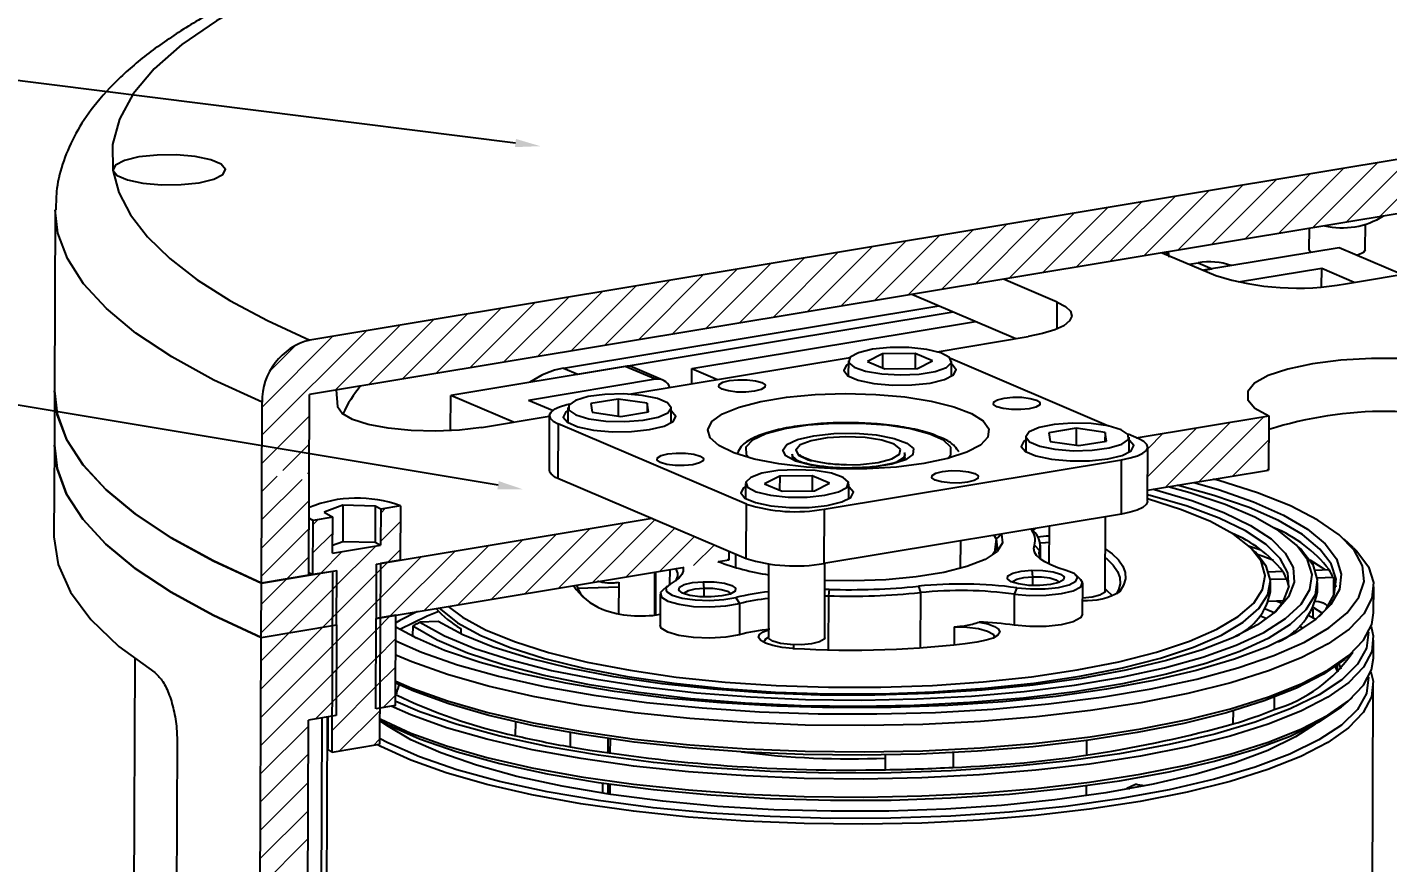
# Model space of a CAD drawing. Header units: millimetres. Extents: x -35 to 1189, y 0 to 841.
# Drawn here: x 332 to 549.4, y 574.5 to 708 of the extents above; entities that cross this region are included whole.
import ezdxf
from ezdxf import colors
from ezdxf.entities.mleader import LeaderData, LeaderLine
from ezdxf.math import Vec2, Vec3

# ---------------------------------------------------------------- set-up
doc = ezdxf.new("R2010")
doc.units = ezdxf.units.MM

# ---------------------------------------------------------------- blocks, each defined once
blk = doc.blocks.new('SW_HATCH_0')
at = {"color": 0, "linetype": 'Continuous', "lineweight": 18}
for p, q in [((-45.1, 367.99), (-34.71, 378.38)), ((-39.72, 368.89), (-29.32, 379.28)), ((-34.33, 369.78), (-23.94, 380.17)), ((-55.87, 366.2), (-45.48, 376.59)), ((-50.49, 367.1), (-40.09, 377.49)), ((-72.03, 363.52), (-61.63, 373.91)), ((-66.64, 364.41), (-56.25, 374.8)), ((-61.26, 365.31), (-50.86, 375.7)), ((-82.8, 361.73), (-72.4, 372.12)), ((-77.41, 362.62), (-67.02, 373.01)), ((-93.56, 359.94), (-83.17, 370.33)), ((-88.18, 360.83), (-77.79, 371.22)), ((-109.72, 357.25), (-99.33, 367.65)), ((-104.33, 358.15), (-93.94, 368.54)), ((-98.95, 359.04), (-88.56, 369.44)), ((-120.49, 355.46), (-110.1, 365.86)), ((-115.1, 356.36), (-104.71, 366.75)), ((-136.64, 352.78), (-126.25, 363.17)), ((-131.26, 353.67), (-120.87, 364.07)), ((-125.87, 354.57), (-115.48, 364.96)), ((-147.41, 350.99), (-137.02, 361.38)), ((-142.03, 351.88), (-131.64, 362.28)), ((-163.57, 348.31), (-153.18, 358.7)), ((-158.18, 349.2), (-147.79, 359.59)), ((-152.8, 350.1), (-142.41, 360.49)), ((-174.34, 346.52), (-163.95, 356.91)), ((-168.95, 347.41), (-158.56, 357.8)), ((-185.11, 344.73), (-174.72, 355.12)), ((-179.72, 345.62), (-169.33, 356.01)), ((-201.26, 342.04), (-190.87, 352.43)), ((-195.88, 342.94), (-185.49, 353.33)), ((-190.49, 343.83), (-180.1, 354.22)), ((-212.96, 334.83), (-196.26, 351.54)), ((-212.94, 339.34), (-201.64, 350.64)), ((-211.64, 345.14), (-207.45, 349.33)), ((-212.98, 330.33), (-205.35, 337.95)), ((-63.21, 327.43), (-52.82, 337.83)), ((-71.45, 328.17), (-63.59, 336.04)), ((-71.43, 332.68), (-68.97, 335.14)), ((-68.59, 326.54), (-58.2, 336.93)), ((-209.62, 329.2), (-205.37, 333.45)), ((-57.82, 328.33), (-52.12, 334.03)), ((-213, 325.82), (-210.51, 328.31)), ((-205.65, 328.68), (-205.39, 328.94)), ((-52.44, 329.22), (-52.14, 329.52)), ((-213.01, 321.31), (-206.54, 327.78)), ((-213.03, 316.8), (-205.4, 324.43)), ((-193.98, 322.38), (-193.2, 323.16)), ((-213.05, 312.3), (-205.42, 319.92)), ((-204.78, 320.56), (-203.97, 321.37)), ((-194, 317.88), (-190.85, 321.02)), ((-170.91, 309.54), (-160.51, 319.93)), ((-165.52, 310.43), (-155.13, 320.82)), ((-160.14, 311.33), (-150.11, 321.35)), ((-154.75, 312.22), (-146.97, 320.01)), ((-204.8, 316.05), (-201.65, 319.2)), ((-181.68, 307.75), (-171.28, 318.14)), ((-176.29, 308.64), (-165.9, 319.04)), ((-149.37, 313.12), (-143.82, 318.66)), ((-208.98, 311.88), (-205.44, 315.42)), ((-203.59, 312.77), (-200.13, 316.24)), ((-201.66, 310.22), (-194.74, 317.13)), ((-194.7, 308.19), (-187.44, 315.46)), ((-192.82, 314.56), (-190.87, 316.52)), ((-192.45, 305.96), (-182.05, 316.35)), ((-187.06, 306.85), (-176.67, 317.25)), ((-143.98, 314.01), (-140.67, 317.32)), ((-201.68, 305.71), (-194.05, 313.34)), ((-194.68, 312.7), (-192.82, 314.56)), ((-138.6, 314.91), (-138.31, 315.19)), ((-213.08, 303.28), (-203.59, 312.77)), ((-213.07, 307.79), (-208.98, 311.88)), ((-208.6, 303.27), (-201.02, 310.85)), ((-201.69, 301.2), (-194.06, 308.83)), ((-203.22, 304.17), (-201.04, 306.34)), ((-194.72, 303.69), (-192.45, 305.96)), ((-213.12, 294.27), (-203.22, 304.17)), ((-213.1, 298.77), (-208.6, 303.27)), ((-201.71, 296.69), (-194.08, 304.32)), ((-194.73, 299.18), (-191.56, 302.36)), ((-213.13, 289.76), (-201.06, 301.84)), ((-201.73, 292.19), (-194.1, 299.82)), ((-194.75, 294.67), (-191.57, 297.85)), ((-213.15, 285.25), (-201.07, 297.33)), ((-201.74, 287.68), (-194.12, 295.31)), ((-204.38, 289.53), (-201.09, 292.82)), ((-193.61, 291.32), (-191.59, 293.34)), ((-200.54, 284.4), (-194.13, 290.8)), ((-213.17, 280.74), (-205.54, 288.37)), ((-195.15, 285.29), (-194.15, 286.29)), ((-213.19, 276.24), (-205.56, 283.87)), ((-213.2, 271.73), (-205.58, 279.36)), ((-213.22, 267.22), (-205.59, 274.85)), ((-213.24, 262.71), (-205.61, 270.34))]:
    blk.add_line(p, q, dxfattribs=at)

msp = doc.modelspace()

# ---------------------------------------------------------------- linework, layer by layer
at = {"color": 7, "linetype": 'Continuous', "lineweight": 25}
for p, q in [((721.85, 715.33), (377.14, 658.05)), ((729.42, 707.93), (377.1, 649.38)), ((336.46, 678.84), (336.35, 649.94)), ((545.77, 672.46), (545.79, 676.63)), ((536.78, 675.92), (536.77, 672.49)), ((542.6, 667.04), (587.75, 674.54)), ((513.32, 672.02), (521.9, 668.36)), ((514.14, 671.67), (513.86, 672.11)), ((514.27, 672.18), (514.36, 671.33)), ((541.6, 672.81), (519.91, 669.21)), ((551.61, 668.53), (541.6, 672.81)), ((517.63, 670.18), (519.04, 670.41)), ((519.04, 670.41), (521.32, 669.44)), ((496.55, 664.14), (487.97, 667.81)), ((519.91, 669.21), (521.32, 669.44)), ((538.81, 669.49), (525.53, 667.29)), ((538.79, 666.59), (538.81, 669.49)), ((544.01, 667.27), (538.81, 669.49)), ((473.33, 665.37), (489.93, 658.29)), ((417.65, 653.57), (477.64, 663.53)), ((496.54, 659.84), (496.55, 664.14)), ((419.93, 652.59), (479.92, 662.56)), ((438.17, 653.52), (483.47, 661.04)), ((477.39, 656.2), (491.9, 658.61)), ((428.12, 649.42), (463.45, 655.29)), ((463.18, 654.73), (463.17, 652.32)), ((468.65, 655.88), (466.23, 654.66)), ((466.23, 654.66), (469.01, 653.47)), ((468.65, 655.88), (468.64, 653.63)), ((473.84, 655.92), (468.65, 655.88)), ((473.84, 655.92), (473.83, 653.51)), ((476.62, 654.73), (473.84, 655.92)), ((474.21, 653.51), (476.62, 654.73)), ((504.76, 644.33), (479.52, 655.11)), ((479.67, 652.26), (479.68, 654.66)), ((427.54, 653.86), (399.66, 649.22)), ((417.65, 653.57), (419.93, 652.59)), ((432.35, 651.8), (427.54, 653.86)), ((433.52, 651.67), (428.7, 653.73)), ((438.17, 653.52), (442.26, 651.77)), ((438.17, 651.09), (438.17, 653.52)), ((469.01, 653.47), (474.21, 653.51)), ((381.35, 650.09), (381.58, 647.37)), ((432.35, 651.8), (412.07, 648.43)), ((336.35, 649.94), (336.32, 641.27)), ((369.39, 619.22), (369.5, 648.12)), ((376.99, 620.48), (377.1, 649.38)), ((399.63, 643.58), (399.66, 649.22)), ((409.67, 644.95), (399.66, 649.22)), ((415.92, 646.79), (412.07, 648.43)), ((426.41, 648.64), (422.02, 647.91)), ((422.02, 647.91), (422.23, 646.52)), ((426.41, 648.64), (426.4, 645.92)), ((431.01, 647.98), (426.41, 648.64)), ((431.22, 646.59), (431.01, 647.98)), ((431.01, 647.98), (431.01, 646.55)), ((382.43, 646.23), (382.43, 646.22)), ((404.58, 644.1), (415.4, 645.9)), ((415.4, 645.98), (415.36, 637.31)), ((418.37, 647.28), (418.36, 644.87)), ((422.23, 646.52), (426.83, 645.86)), ((426.83, 645.86), (431.22, 646.59)), ((434.86, 644.81), (434.87, 647.22)), ((509.18, 642.45), (530.34, 645.96)), ((530.34, 645.96), (530.3, 637.29)), ((416.79, 644.68), (416.76, 636.01)), ((446.88, 631.84), (416.79, 644.68)), ((499.58, 643.98), (495.19, 643.25)), ((499.58, 643.98), (499.57, 641.25)), ((504.19, 643.31), (499.58, 643.98)), ((491.55, 642.62), (491.54, 640.21)), ((495.19, 643.25), (495.41, 641.86)), ((495.41, 641.86), (500.01, 641.19)), ((500.01, 641.19), (504.4, 641.92)), ((504.19, 643.31), (504.18, 641.89)), ((504.4, 641.92), (504.19, 643.31)), ((509.61, 642.26), (507.88, 643)), ((508.04, 640.14), (508.05, 642.55)), ((336.32, 641.27), (336.26, 626.82)), ((454.19, 639.82), (454.19, 639.22)), ((472.1, 640.09), (472.19, 639.75)), ((472.19, 639.17), (472.19, 639.75)), ((510.97, 632.29), (511.01, 640.96)), ((459.3, 631.05), (506.82, 638.94)), ((506.79, 630.27), (506.82, 638.94)), ((510.98, 634.08), (530.3, 637.29)), ((416.76, 636.01), (446.85, 623.17)), ((446.74, 635.17), (446.73, 632.76)), ((452.21, 636.33), (449.8, 635.1)), ((449.8, 635.1), (452.58, 633.91)), ((452.21, 636.33), (452.2, 634.07)), ((457.4, 636.36), (452.21, 636.33)), ((457.4, 636.36), (457.39, 633.95)), ((460.18, 635.18), (457.4, 636.36)), ((457.77, 633.95), (460.18, 635.18)), ((463.23, 632.7), (463.24, 635.11)), ((452.58, 633.91), (457.77, 633.95)), ((382.42, 631.69), (379.45, 630.55)), ((379.45, 630.55), (380.8, 629.78)), ((382.42, 631.69), (382.4, 625.9)), ((387.6, 631.55), (382.42, 631.69)), ((387.6, 631.55), (387.58, 625.77)), ((388.46, 631.05), (387.6, 631.55)), ((388.46, 631.05), (388.44, 625.27)), ((391.6, 631.57), (388.46, 631.05)), ((391.6, 631.57), (391.57, 622.9)), ((446.85, 623.17), (446.88, 631.84)), ((459.3, 631.05), (459.27, 622.38)), ((377.03, 629.58), (377.66, 629.26)), ((377.63, 620.59), (377.66, 629.26)), ((380.8, 629.78), (377.66, 629.26)), ((380.78, 624), (380.8, 629.78)), ((387.76, 622.27), (431.81, 629.59)), ((506.79, 630.27), (459.27, 622.38)), ((495.24, 628.35), (495.22, 622.28)), ((504.2, 618), (504.25, 629.85)), ((486.4, 626.88), (486.81, 626.3)), ((486.81, 626.3), (486.55, 624.1)), ((487.64, 627.05), (486.81, 626.3)), ((492.68, 627.57), (492.36, 627.87)), ((493, 627.98), (492.62, 627.63)), ((543.82, 624.93), (542.38, 626.27)), ((380.78, 625.29), (382.4, 625.9)), ((380.78, 624), (388.44, 625.27)), ((382.4, 625.9), (387.58, 625.77)), ((387.58, 625.77), (388.44, 625.27)), ((444.13, 622.97), (444.13, 624.33)), ((445.13, 623.9), (445.12, 621.72)), ((481.12, 621.58), (481.14, 626.01)), ((492.89, 625.28), (493.72, 624.45)), ((493.72, 624.45), (493.72, 623.47)), ((493.88, 623.16), (493.88, 625.28)), ((527.09, 625.21), (529.07, 624.54)), ((527.97, 624.4), (527.16, 625.15)), ((528.74, 624.66), (528.88, 624.68)), ((535.17, 624.93), (534.37, 625.68)), ((387.76, 622.27), (387.73, 613.6)), ((387.73, 613.6), (436.66, 621.73)), ((388.4, 622.38), (388.29, 593.48)), ((391.57, 622.9), (388.4, 622.38)), ((442.35, 622.68), (444.13, 622.97)), ((450.44, 622.29), (450.4, 610.59)), ((459.4, 610.56), (459.44, 622.4)), ((529.11, 622.71), (529.94, 621.93)), ((537.41, 622.63), (537.41, 622.1)), ((369.39, 619.22), (381.43, 621.22)), ((376.99, 620.48), (369.39, 619.22)), ((376.99, 620.91), (377.63, 620.59)), ((380.79, 621.11), (377.63, 620.59)), ((380.68, 592.21), (380.79, 621.11)), ((381.4, 612.55), (381.43, 621.22)), ((432.23, 620.99), (432.2, 614.14)), ((432.37, 621.02), (432.34, 614.15)), ((434.63, 621.39), (434.62, 619.04)), ((492.48, 621.28), (492.59, 620.25)), ((492.59, 620.25), (492.59, 618.84)), ((500.33, 619.78), (499.53, 620.53)), ((530.32, 621.04), (532.55, 621.12)), ((530.59, 619.84), (533.18, 619.93)), ((533.18, 619.93), (533.55, 618.59)), ((537.76, 621.3), (539.98, 621.38)), ((538.06, 620.09), (540.61, 620.18)), ((540.61, 620.18), (541.06, 618.56)), ((540.76, 617.34), (540.76, 619.78)), ((369.36, 610.55), (369.39, 619.22)), ((419.86, 618.94), (419.78, 618.74)), ((419.9, 618.43), (426.48, 618.65)), ((426.49, 619.37), (426.47, 614.3)), ((433.12, 617.46), (433.1, 612.49)), ((434.23, 618.76), (433.42, 618.02)), ((439.98, 619.46), (440.09, 618.43)), ((440.09, 618.43), (440.09, 617.02)), ((459.43, 618.25), (460.09, 618.24)), ((460.09, 618.24), (460, 617.21)), ((474.37, 618.73), (474.68, 617.71)), ((474.68, 617.71), (474.65, 608.9)), ((489.69, 617.48), (489.67, 612.51)), ((490.07, 618.48), (489.69, 617.48)), ((500.6, 614.25), (500.62, 619.22)), ((506.57, 617.91), (506.26, 617.62)), ((530.61, 617.85), (530.61, 619.36)), ((538.11, 617.82), (538.11, 619.33)), ((547.09, 614.46), (547.11, 618.65)), ((445.21, 616.93), (445.78, 615.96)), ((445.78, 615.96), (445.76, 610.99)), ((459.42, 617.22), (460, 617.21)), ((460, 617.21), (459.97, 608.58)), ((530.37, 616.36), (532.76, 616.44)), ((531.51, 616.4), (532.49, 616.01)), ((532.56, 616.44), (532.56, 616.12)), ((387.68, 599.15), (387.73, 613.6)), ((390.9, 614.13), (387.73, 613.6)), ((390.84, 599.68), (390.9, 614.13)), ((397.62, 613.08), (394.72, 612.98)), ((530.02, 613.54), (529.01, 613.97)), ((531.2, 614.47), (529.8, 615.08)), ((536.76, 614.06), (537.89, 613.46)), ((537.38, 615.05), (537.37, 613.74)), ((369.36, 610.55), (381.4, 612.55)), ((381.4, 612.55), (381.34, 598.1)), ((393.57, 612.33), (393.56, 610.83)), ((401.24, 611.96), (401.24, 611.13)), ((480.07, 612.25), (480.06, 609.38)), ((534.62, 611.27), (534.24, 611.49)), ((535.82, 611.99), (535.24, 612.35)), ((367.91, 233.38), (369.36, 610.55)), ((393.56, 610.83), (393.36, 610.82)), ((454.42, 609.37), (454.42, 608.8)), ((547.06, 607.24), (547.08, 610.13)), ((349.16, 607.15), (348.94, 549.57)), ((543.03, 607.55), (543.75, 608.21)), ((541.35, 605.21), (540.95, 605.89)), ((541.35, 605.21), (541.35, 606.18)), ((541.35, 605.21), (541.42, 605.07)), ((541.53, 606.31), (541.85, 605.5)), ((546.87, 555.79), (547.05, 602.9)), ((531.23, 601), (531.22, 599.04)), ((543, 600.32), (543.72, 600.99)), ((381.34, 598.1), (376.9, 597.36)), ((379.88, 597.85), (379.71, 553.24)), ((380.01, 597.88), (379.99, 592.86)), ((390.84, 599.68), (387.68, 599.15)), ((524.56, 598.86), (524.68, 598.62)), ((524.68, 596.73), (524.69, 598.83)), ((376.47, 483.2), (376.9, 597.36)), ((379.03, 597.71), (378.87, 556.44)), ((410.02, 594.85), (410.03, 597.06)), ((355.93, 594.03), (355.6, 505.88)), ((380.68, 592.21), (388.29, 593.48)), ((418.75, 595.33), (418.74, 593.06)), ((424.76, 594.39), (424.76, 592.09)), ((425.14, 592.03), (425.15, 594.33)), ((501.26, 591.8), (501.26, 594.1)), ((469.12, 589.42), (469.13, 591.78)), ((479.92, 592.15), (479.91, 589.79)), ((423.9, 587.28), (423.9, 585.67)), ((424.74, 587.16), (424.73, 585.54)), ((425.12, 585.48), (425.12, 587.11)), ((507.65, 586.47), (509.03, 587.09)), ((501.23, 585.24), (501.24, 586.87)), ((507.65, 586.47), (507.65, 586.28))]:
    msp.add_line(p, q, dxfattribs=at)
at = {"color": 7, "linetype": 'Continuous', "lineweight": 25, "flags": 128}
for points in [[(440.36, 733.28), (427.79, 731.01), (415.89, 728.49), (404.74, 725.74), (394.41, 722.77), (384.94, 719.6), (376.39, 716.24), (368.8, 712.72), (362.23, 709.05), (356.71, 705.26), (352.26, 701.37), (348.92, 697.39), (346.7, 693.35), (345.61, 689.28), (345.66, 685.19)], [(345.66, 685.19), (346.33, 684.37), (348, 683.65), (350.48, 683.13), (353.46, 682.87), (356.58, 682.89), (359.47, 683.2), (361.78, 683.75), (363.23, 684.49), (363.65, 685.32), (362.98, 686.14), (361.31, 686.85), (358.83, 687.37), (355.85, 687.64), (352.73, 687.62), (349.84, 687.31), (347.53, 686.75), (346.08, 686.02), (345.66, 685.19)], [(345.66, 685.19), (346.64, 681.61), (348.49, 678.06), (351.2, 674.55), (354.76, 671.09), (359.16, 667.69), (364.37, 664.38), (370.37, 661.16), (377.14, 658.05)], [(369.5, 648.12), (361.81, 651.68), (355.08, 655.37), (349.35, 659.17), (344.65, 663.08), (340.99, 667.05), (338.4, 671.09), (336.89, 675.16), (336.46, 678.87)], [(537.07, 672.06), (536.78, 672.44), (536.77, 672.49)], [(545.77, 672.46), (545.5, 672.05), (544.59, 671.65), (544.42, 671.6)], [(496.55, 664.14), (497.87, 663.44), (498.66, 662.67), (498.87, 661.89), (498.51, 661.11), (497.59, 660.36), (496.14, 659.68), (494.22, 659.09), (491.9, 658.61)], [(467.01, 656.58), (464.79, 656.03), (463.47, 655.31), (463.22, 654.5), (464.08, 653.72), (465.93, 653.07), (468.52, 652.64), (471.51, 652.48), (474.48, 652.63), (477.05, 653.06), (478.85, 653.7), (479.65, 654.48), (479.34, 655.29), (477.96, 656.02), (475.7, 656.57), (472.86, 656.87), (469.83, 656.87), (467.01, 656.58)], [(568.36, 652.28), (565.2, 653.34), (561.25, 654.2), (556.7, 654.8), (551.79, 655.11), (546.75, 655.12), (541.84, 654.83), (537.31, 654.26), (533.38, 653.43), (530.25, 652.38), (528.08, 651.17), (526.98, 649.86), (527, 648.51), (528.14, 647.19), (530.34, 645.96)], [(463.17, 654.25), (462.85, 654.01), (462.43, 653.18), (463.1, 652.36), (464.77, 651.65), (467.24, 651.13), (470.22, 650.86), (473.34, 650.89), (476.24, 651.2)], [(476.24, 651.2), (478.55, 651.75), (480, 652.49), (480.41, 653.32), (479.75, 654.14), (479.67, 654.18)], [(448.19, 649.88), (446.82, 649.75), (445.36, 649.76), (444.02, 649.93), (443.01, 650.21), (442.49, 650.58), (442.52, 650.97), (443.12, 651.33), (444.17, 651.6), (445.54, 651.73), (447, 651.72), (448.34, 651.55), (449.35, 651.27), (449.88, 650.9), (449.84, 650.51), (449.25, 650.15), (448.19, 649.88)], [(336.35, 649.94), (336.77, 646.27), (338.28, 642.2), (340.87, 638.16), (344.53, 634.18), (349.24, 630.28), (354.97, 626.47), (361.7, 622.78), (369.39, 619.22)], [(369.39, 619.22), (361.72, 622.77), (355, 626.45), (349.28, 630.24), (344.58, 634.13), (340.92, 638.1), (338.32, 642.13), (336.79, 646.19), (336.35, 649.94)], [(418.62, 647.82), (418.19, 647.72), (417.04, 647.36), (416.17, 646.95), (415.62, 646.51), (415.4, 646.04), (415.53, 645.57), (416, 645.11), (416.79, 644.68)], [(419.65, 646.09), (421.72, 645.49), (424.44, 645.13), (427.46, 645.05), (430.37, 645.27), (432.77, 645.76), (434.34, 646.45), (434.87, 647.24), (434.28, 648.04), (432.66, 648.74), (430.22, 649.23), (427.3, 649.45), (424.28, 649.38), (421.58, 649.02), (419.56, 648.42), (418.5, 647.66), (418.53, 646.85), (419.65, 646.09)], [(475.24, 638.33), (470.87, 637.78), (466.15, 637.48), (461.28, 637.47), (456.51, 637.74), (452.05, 638.27), (448.11, 639.05), (444.87, 640.04), (442.5, 641.19), (441.09, 642.44), (440.71, 643.74), (441.39, 645.03), (443.09, 646.25), (445.73, 647.33), (449.18, 648.24), (453.29, 648.92), (457.87, 649.35), (462.69, 649.5), (467.54, 649.38), (472.18, 648.97), (476.41, 648.31), (480.02, 647.42), (482.84, 646.35), (484.74, 645.14), (485.64, 643.86), (485.48, 642.55), (484.29, 641.29), (482.11, 640.14), (479.04, 639.13), (475.24, 638.33)], [(492.09, 647.08), (490.73, 646.95), (489.27, 646.96), (487.93, 647.13), (486.92, 647.41), (486.39, 647.78), (486.43, 648.17), (487.02, 648.53), (488.08, 648.8), (489.45, 648.93), (490.91, 648.92), (492.25, 648.75), (493.26, 648.47), (493.78, 648.1), (493.75, 647.71), (493.15, 647.35), (492.09, 647.08)], [(404.58, 644.1), (401.05, 643.68), (397.21, 643.51), (393.33, 643.61), (389.67, 643.98), (386.47, 644.59), (383.95, 645.39), (382.28, 646.34), (381.58, 647.37)], [(418.37, 646.8), (418.04, 646.57), (417.62, 645.74), (418.29, 644.92), (419.96, 644.2), (422.44, 643.68), (425.42, 643.42), (428.54, 643.44), (431.43, 643.75)], [(431.43, 643.75), (433.74, 644.31), (435.19, 645.04), (435.61, 645.87), (434.94, 646.69), (434.87, 646.74)], [(479.53, 640.93), (478.37, 642.05), (476.17, 643.05), (473.1, 643.87), (469.34, 644.45), (465.17, 644.75), (460.87, 644.75), (456.72, 644.46), (453.01, 643.88), (450, 643.07), (447.88, 642.07), (446.81, 640.95), (446.86, 639.8), (447.25, 639.28)], [(506.77, 643.74), (504.7, 644.35), (501.97, 644.71), (498.95, 644.79), (496.05, 644.57), (493.64, 644.08), (492.07, 643.39), (491.55, 642.59), (492.13, 641.79), (493.76, 641.1), (496.19, 640.61), (499.12, 640.38), (502.13, 640.46), (504.83, 640.82), (506.85, 641.41), (507.92, 642.17), (507.89, 642.98), (506.77, 643.74)], [(473.59, 640.72), (473.5, 639.8), (472.3, 638.93), (470.12, 638.22), (467.18, 637.75), (463.81, 637.55), (460.37, 637.66), (457.24, 638.07), (454.75, 638.72), (453.18, 639.55), (452.69, 640.47), (453.34, 641.38), (455.06, 642.17), (457.66, 642.78), (460.86, 643.12), (464.31, 643.16), (467.64, 642.9), (470.49, 642.36), (472.54, 641.61), (473.59, 640.72)], [(471.51, 640.65), (470.52, 641.44), (468.54, 642.08), (465.84, 642.49), (462.78, 642.61), (459.78, 642.43), (457.23, 641.97), (455.5, 641.3), (454.8, 640.49), (455.23, 639.67), (456.74, 638.94), (457.35, 638.77)], [(491.55, 642.14), (491.22, 641.9), (490.8, 641.07), (491.47, 640.25), (493.14, 639.54), (495.61, 639.02), (498.59, 638.75), (501.71, 638.78), (504.61, 639.08)], [(504.61, 639.08), (506.92, 639.64), (508.37, 640.38), (508.78, 641.21), (508.12, 642.03), (508.04, 642.07)], [(506.82, 638.94), (508.21, 639.23), (509.37, 639.58), (510.24, 639.99), (510.79, 640.44), (511.01, 640.91), (510.88, 641.38), (510.41, 641.84), (509.61, 642.26)], [(369.36, 610.55), (361.69, 614.09), (354.97, 617.78), (349.25, 621.57), (344.54, 625.46), (340.88, 629.43), (338.28, 633.46), (336.76, 637.52), (336.32, 641.27)], [(336.32, 641.27), (336.76, 637.52), (338.28, 633.46), (340.88, 629.43), (344.54, 625.46), (349.25, 621.57), (354.97, 617.78), (361.69, 614.09), (369.36, 610.55)], [(438.33, 638.15), (436.96, 638.01), (435.5, 638.03), (434.16, 638.19), (433.15, 638.48), (432.62, 638.85), (432.66, 639.24), (433.25, 639.6), (434.31, 639.86), (435.68, 640), (437.14, 639.98), (438.48, 639.82), (439.49, 639.53), (440.01, 639.16), (439.98, 638.77), (439.39, 638.42), (438.33, 638.15)], [(455.16, 638.73), (454.28, 639.48), (454.19, 639.82)], [(462.53, 638.12), (465.14, 638.17), (467.96, 638.49), (470.13, 639.07), (471.37, 639.83), (471.51, 640.65)], [(472.19, 639.75), (472, 639.26), (470.83, 638.48), (470.81, 638.48)], [(479.12, 639.15), (479.57, 639.77), (479.53, 640.93)], [(459.4, 633.26), (461.62, 633.8), (462.95, 634.53), (463.2, 635.34), (462.34, 636.12), (460.49, 636.77), (457.89, 637.2), (454.91, 637.35), (451.93, 637.2), (449.37, 636.78), (447.57, 636.13), (446.77, 635.35), (447.08, 634.54), (448.46, 633.81), (450.72, 633.26), (453.56, 632.97), (456.59, 632.96), (459.4, 633.26)], [(482.23, 635.35), (480.87, 635.21), (479.4, 635.23), (478.07, 635.39), (477.06, 635.68), (476.53, 636.05), (476.57, 636.44), (477.16, 636.8), (478.22, 637.06), (479.58, 637.2), (481.05, 637.18), (482.38, 637.02), (483.39, 636.73), (483.92, 636.36), (483.88, 635.97), (483.29, 635.62), (482.23, 635.35)], [(390.88, 609.99), (394.98, 608.19), (400.73, 606.17), (407.29, 604.34), (414.57, 602.71), (422.49, 601.32), (430.94, 600.17), (439.81, 599.29), (448.98, 598.68), (458.33, 598.36), (467.75, 598.33), (477.11, 598.58), (486.28, 599.11), (495.15, 599.93), (503.61, 601.01), (511.54, 602.34), (518.83, 603.91), (525.4, 605.7), (531.16, 607.68), (536.03, 609.82), (539.96, 612.1), (542.88, 614.49), (544.76, 616.96), (545.58, 619.47), (545.32, 621.99), (543.99, 624.5), (541.61, 626.95), (538.21, 629.31), (533.83, 631.56), (528.52, 633.67), (522.37, 635.6), (521.52, 635.83)], [(518.35, 635.31), (522.3, 634.17), (527.93, 632.22), (532.69, 630.11), (536.52, 627.87), (539.35, 625.53), (541.16, 623.12), (541.93, 620.68), (541.63, 618.23), (540.27, 615.81), (537.88, 613.45), (534.48, 611.19), (530.12, 609.05), (524.86, 607.06), (518.77, 605.26), (511.93, 603.65), (504.43, 602.28), (496.38, 601.14), (487.88, 600.27), (479.05, 599.67), (470, 599.34), (460.86, 599.31), (451.75, 599.55), (442.79, 600.08), (434.11, 600.87), (425.81, 601.94), (418.02, 603.25), (410.83, 604.79), (404.35, 606.54), (398.66, 608.48), (393.84, 610.58), (390.89, 612.21)], [(538.4, 613.88), (539.44, 615.03), (540.79, 617.43), (541.09, 619.86), (540.33, 622.29), (538.53, 624.68), (535.72, 627), (531.92, 629.22), (527.19, 631.31), (521.59, 633.24), (515.71, 634.87)], [(394.72, 612.98), (398.66, 610.82), (403.52, 608.8), (409.25, 606.95), (415.75, 605.29), (422.94, 603.86), (430.71, 602.66), (438.94, 601.71), (447.53, 601.04), (456.34, 600.65), (465.25, 600.54), (474.12, 600.72), (482.84, 601.19), (491.27, 601.93), (499.3, 602.94), (506.81, 604.2), (513.68, 605.7), (519.82, 607.41), (525.15, 609.31), (529.57, 611.36), (533.04, 613.55), (535.5, 615.84), (536.91, 618.19), (537.26, 620.58), (536.54, 622.96), (534.75, 625.31), (531.93, 627.59), (528.12, 629.76), (523.37, 631.8), (517.75, 633.67), (514.28, 634.63)], [(511.82, 634.22), (512.07, 634.16), (518.04, 632.43), (523.18, 630.52), (527.43, 628.46), (530.72, 626.29), (532.99, 624.02), (534.22, 621.7), (534.39, 619.36), (533.49, 617.04), (531.54, 614.77), (528.56, 612.58), (524.61, 610.51), (519.73, 608.59), (514.01, 606.84), (507.53, 605.3), (500.39, 603.98), (492.68, 602.91), (484.54, 602.11), (476.07, 601.57), (467.41, 601.32), (458.69, 601.35), (450.03, 601.67), (441.57, 602.27), (433.43, 603.14), (425.73, 604.27), (418.6, 605.64), (412.12, 607.23), (406.42, 609.02), (401.56, 610.98), (397.62, 613.08), (397.62, 613.08)], [(446.74, 634.69), (446.41, 634.46), (445.99, 633.63), (446.66, 632.81), (448.33, 632.09), (450.81, 631.57), (453.79, 631.31), (456.91, 631.33), (459.8, 631.64)], [(459.8, 631.64), (462.11, 632.19), (463.56, 632.93), (463.98, 633.76), (463.31, 634.58), (463.24, 634.63)], [(531.2, 614.47), (532.65, 616.26), (533.55, 618.56), (533.39, 620.88), (532.17, 623.17), (529.91, 625.42), (526.65, 627.58), (522.43, 629.62), (517.32, 631.5), (511.4, 633.21), (510.98, 633.32)], [(529.11, 622.71), (527.41, 624.91), (524.7, 627.04), (521.02, 629.07), (516.42, 630.96), (510.98, 632.69), (510.98, 632.69)], [(510.97, 632.29), (510.97, 632.24), (510.76, 631.77), (510.2, 631.32), (509.33, 630.91), (508.18, 630.56), (506.79, 630.27)], [(336.26, 626.82), (336.26, 626.65), (336.94, 622.21), (338.9, 617.78), (342.14, 613.41), (346.64, 609.12), (352.36, 604.93)], [(487.64, 627.05), (487.83, 625.66), (486.94, 624.3), (485.01, 623.02), (482.13, 621.88), (478.41, 620.93), (474.03, 620.21), (469.17, 619.75), (464.05, 619.57), (459.31, 619.66)], [(486.81, 626.3), (486.97, 624.87), (486.22, 623.73)], [(493.46, 626.64), (494.76, 626.76), (495.24, 626.78)], [(543.82, 624.93), (544.42, 624.33), (546.27, 621.85), (547.07, 619.34), (546.82, 616.82), (545.52, 614.32), (543.18, 611.89), (539.84, 609.54), (535.54, 607.31), (530.32, 605.23), (524.27, 603.32), (517.44, 601.61), (509.93, 600.12), (501.84, 598.86), (493.26, 597.85), (484.3, 597.11), (475.07, 596.65), (465.7, 596.46), (456.29, 596.56), (446.97, 596.94), (437.85, 597.59), (429.05, 598.52), (420.67, 599.7), (412.83, 601.12), (405.62, 602.76), (399.13, 604.61), (393.44, 606.65), (390.88, 607.74)], [(535.17, 624.93), (535.55, 624.57), (537.36, 622.18), (538.1, 619.76), (537.74, 617.34), (536.29, 614.95), (533.77, 612.62), (530.23, 610.4), (525.71, 608.32), (520.27, 606.4), (514, 604.67), (506.99, 603.15), (499.35, 601.88), (491.17, 600.87), (482.58, 600.13), (473.71, 599.67), (464.69, 599.51), (455.64, 599.64), (446.7, 600.06), (438, 600.76), (429.67, 601.74), (421.82, 602.98), (414.58, 604.46), (408.04, 606.16), (402.31, 608.06), (397.46, 610.13), (393.57, 612.33)], [(497.96, 621.27), (496.65, 621.69), (495.51, 622.14), (494.56, 622.63), (493.8, 623.13), (493.25, 623.66), (492.91, 624.19), (492.79, 624.74), (492.89, 625.28)], [(493.86, 625.64), (494.67, 625.71), (495.23, 625.75)], [(504.23, 624.72), (505.31, 623.92), (506.32, 622.94), (507.01, 621.94), (507.38, 620.93), (507.43, 619.92), (507.16, 618.91), (506.57, 617.91)], [(529.94, 621.93), (528.22, 624.16), (527.97, 624.4)], [(528.49, 623.88), (529.46, 623.52), (531.09, 622.87)], [(397.8, 615.28), (398.01, 615.07), (400.75, 612.91), (404.48, 610.86), (409.14, 608.94), (414.64, 607.19), (420.91, 605.64), (427.85, 604.31), (435.34, 603.22), (443.27, 602.39), (451.51, 601.83), (459.94, 601.55), (468.41, 601.56), (476.8, 601.85), (484.98, 602.42), (492.81, 603.26), (500.17, 604.36), (506.95, 605.7), (513.04, 607.26), (518.34, 609.01), (522.77, 610.94), (526.26, 612.99), (528.75, 615.16), (530.2, 617.39), (530.6, 619.66), (529.94, 621.93)], [(399.26, 615.52), (401.53, 613.8), (405.21, 611.77), (409.81, 609.88), (415.25, 608.16), (421.44, 606.62), (428.29, 605.31), (435.69, 604.23), (443.52, 603.41), (451.66, 602.86), (459.98, 602.58), (468.35, 602.59), (476.64, 602.88), (484.71, 603.44), (492.45, 604.27), (499.72, 605.36), (506.41, 606.68), (512.42, 608.22), (517.66, 609.95), (522.03, 611.85), (525.47, 613.88), (527.94, 616.02), (529.37, 618.23), (529.77, 620.47), (529.11, 622.71)], [(436.73, 621.81), (436.76, 621.7), (436.77, 621.16), (436.57, 620.62), (436.16, 620.09), (435.53, 619.57), (434.7, 619.08)], [(504.22, 623.28), (504.51, 623.05), (505.5, 622.08), (506.18, 621.1), (506.54, 620.11), (506.59, 619.12), (506.33, 618.13), (505.95, 617.44)], [(536.91, 622.93), (538.85, 621.7), (539.33, 621.36)], [(493.77, 618.84), (491.99, 618.87), (490.37, 619.09), (489.18, 619.45), (488.58, 619.9), (488.68, 620.38), (489.46, 620.81), (490.79, 621.13), (492.48, 621.28)], [(489.39, 619.36), (489.49, 619.52), (490.12, 619.87), (491.21, 620.13), (492.59, 620.25)], [(489.69, 617.48), (492.19, 617.26), (494.8, 617.29), (497.21, 617.55), (499.12, 618.02), (500.3, 618.65), (500.61, 619.34), (500.33, 619.78)], [(490.07, 618.48), (492.29, 618.29), (494.62, 618.31), (496.76, 618.55), (498.45, 618.97), (499.5, 619.52), (499.78, 620.14), (499.24, 620.75), (497.96, 621.27)], [(492.48, 621.28), (494.27, 621.25), (495.88, 621.03), (497.08, 620.67), (497.67, 620.22), (497.57, 619.74), (496.8, 619.31), (495.46, 618.99), (493.77, 618.84)], [(492.59, 620.25), (494.06, 620.22), (495.37, 620.05), (496.35, 619.75), (496.84, 619.38), (496.86, 619.33)], [(433.42, 618.02), (433.18, 617.71), (433.31, 617.01), (434.33, 616.36), (436.12, 615.84), (438.45, 615.52), (441.05, 615.43), (443.6, 615.58), (445.78, 615.96)], [(434.7, 619.08), (434.01, 618.49), (434.13, 617.87), (435.04, 617.29), (436.62, 616.83), (438.7, 616.54), (441.01, 616.46), (443.27, 616.59), (445.21, 616.93)], [(441.27, 617.02), (439.48, 617.06), (437.87, 617.27), (436.67, 617.63), (436.08, 618.09), (436.18, 618.56), (436.95, 618.99), (438.29, 619.31), (439.98, 619.46)], [(436.89, 617.54), (436.99, 617.7), (437.62, 618.05), (438.71, 618.31), (440.09, 618.43)], [(439.98, 619.46), (441.76, 619.43), (443.38, 619.22), (444.57, 618.86), (445.17, 618.4), (445.07, 617.92), (444.29, 617.49), (442.96, 617.18), (441.27, 617.02)], [(440.09, 618.43), (441.55, 618.41), (442.87, 618.23), (443.85, 617.94), (444.33, 617.56), (444.35, 617.51)], [(504.2, 618), (504.09, 617.74), (503.38, 617.31), (502.11, 616.99), (500.61, 616.83)], [(505.4, 617.2), (504.49, 618.07), (504.2, 618.31)], [(537.51, 615.33), (538.82, 614.48), (538.91, 614.41)], [(390.86, 603.55), (393.43, 602.45), (399.11, 600.42), (405.6, 598.57), (412.81, 596.93), (420.66, 595.51), (429.03, 594.32), (437.83, 593.4), (446.95, 592.75), (456.27, 592.37), (465.68, 592.27), (475.06, 592.46), (484.28, 592.92), (493.24, 593.66), (501.82, 594.67), (509.92, 595.93), (517.42, 597.42), (524.25, 599.13), (530.31, 601.04), (535.52, 603.12), (539.83, 605.35), (543.17, 607.7), (545.5, 610.13), (546.81, 612.63), (547.09, 614.46)], [(394.36, 614.7), (391.5, 613.24), (390.9, 612.89)], [(397.74, 614.7), (395.89, 613.94), (391.54, 611.82)], [(500.6, 614.25), (500.28, 613.67), (499.1, 613.05), (497.19, 612.58), (494.78, 612.31), (492.17, 612.29), (489.67, 612.51)], [(546.69, 612.3), (547.04, 610.81), (546.79, 608.29), (545.48, 605.79), (543.14, 603.35), (539.79, 601), (535.48, 598.78), (530.25, 596.69), (524.18, 594.78), (517.35, 593.07), (509.83, 591.58), (501.72, 590.32), (493.13, 589.32), (484.15, 588.58), (474.92, 588.12), (465.53, 587.93), (456.12, 588.04), (446.79, 588.42), (437.66, 589.08), (428.86, 590.01), (420.48, 591.19), (412.65, 592.62), (405.44, 594.28), (398.96, 596.13), (393.29, 598.17), (390.11, 599.56)], [(546.3, 611.41), (545.98, 608.84), (544.54, 606.28), (542, 603.79), (538.39, 601.39), (533.76, 599.13), (528.17, 597.03), (521.71, 595.12), (514.45, 593.43), (506.5, 591.98), (497.96, 590.79), (488.95, 589.87), (479.59, 589.24), (470, 588.91), (460.32, 588.88), (450.68, 589.15), (441.21, 589.72), (432.03, 590.58), (423.28, 591.72), (415.06, 593.12), (407.49, 594.76), (400.67, 596.63), (394.69, 598.69), (390.85, 600.34)], [(393.57, 612.33), (393.62, 612.38), (393.66, 612.42)], [(445.76, 610.99), (443.58, 610.61), (441.03, 610.45), (438.43, 610.55), (436.1, 610.87), (434.31, 611.39), (433.29, 612.04), (433.1, 612.49)], [(454.31, 608.8), (452.61, 608.97), (451.12, 609.24), (449.95, 609.61), (449.17, 610.05), (448.84, 610.53), (448.99, 611.01), (449.59, 611.46), (450.4, 611.78)], [(480.07, 612.25), (482.1, 612.19), (483.95, 611.96), (485.4, 611.57), (486.29, 611.07), (486.51, 610.55)], [(484.08, 613.01), (485.48, 612.7), (486.54, 612.31), (487.18, 611.85), (487.36, 611.37), (487.06, 610.9), (486.31, 610.46), (485.17, 610.09), (483.7, 609.82)], [(449.67, 609.74), (449.67, 609.8), (450.01, 610.34), (450.4, 610.58)], [(459.4, 610.56), (459.29, 610.29), (458.58, 609.86), (457.3, 609.54), (455.67, 609.38), (453.91, 609.4), (452.31, 609.6), (451.09, 609.94), (450.46, 610.38), (450.4, 610.59)], [(388.3, 597.56), (388.48, 597.47), (393.28, 595.28), (398.95, 593.24), (405.43, 591.39), (412.63, 589.73), (420.47, 588.3), (428.85, 587.12), (437.65, 586.19), (446.78, 585.53), (456.1, 585.15), (465.52, 585.04), (474.91, 585.23), (484.14, 585.69), (493.11, 586.43), (501.71, 587.43), (509.82, 588.69), (517.34, 590.18), (524.17, 591.89), (530.24, 593.8), (535.47, 595.89), (539.78, 598.11), (543.13, 600.46), (545.47, 602.9), (546.78, 605.4), (547.06, 607.24)], [(543.03, 607.55), (542.42, 607.01), (539.09, 604.68), (534.8, 602.47), (529.61, 600.41), (523.57, 598.51), (516.78, 596.82), (509.31, 595.34), (501.25, 594.09), (492.71, 593.1), (483.8, 592.38), (474.63, 591.92), (465.31, 591.75), (455.97, 591.85), (446.71, 592.24), (437.66, 592.9), (428.93, 593.83), (420.64, 595.02), (412.87, 596.44), (405.74, 598.09), (399.34, 599.94), (393.74, 601.97), (390.72, 603.29)], [(546.67, 605.07), (547.01, 603.58), (546.76, 601.06), (545.45, 598.57), (543.11, 596.13), (539.76, 593.78), (535.45, 591.55), (530.22, 589.47), (524.16, 587.56), (517.32, 585.85), (509.8, 584.35), (501.69, 583.09), (493.1, 582.09), (484.13, 581.35), (474.89, 580.89), (465.5, 580.71), (456.09, 580.81), (446.76, 581.19), (437.63, 581.85), (428.83, 582.78), (420.46, 583.97), (412.62, 585.4), (405.41, 587.05), (398.93, 588.91), (393.26, 590.94), (388.47, 593.13), (387.93, 593.42)], [(546.28, 604.19), (545.95, 601.62), (544.51, 599.06), (541.97, 596.56), (538.36, 594.17), (533.73, 591.9), (528.15, 589.8), (521.68, 587.9), (514.42, 586.2), (506.47, 584.75), (497.93, 583.56), (488.92, 582.64), (479.56, 582.02), (469.97, 581.68), (460.3, 581.65), (450.66, 581.92), (441.18, 582.49), (432.01, 583.35), (423.25, 584.49), (415.03, 585.89), (407.46, 587.53), (400.64, 589.4), (394.67, 591.46), (389.62, 593.7), (388.29, 594.4)], [(388.29, 597.29), (389.63, 596.59), (394.68, 594.35), (400.65, 592.29), (407.47, 590.43), (415.04, 588.78), (423.26, 587.38), (432.02, 586.24), (441.19, 585.38), (450.67, 584.82), (460.31, 584.54), (469.99, 584.57), (479.57, 584.91), (488.93, 585.53), (497.94, 586.45), (506.48, 587.64), (514.43, 589.09), (521.69, 590.79), (528.16, 592.7), (533.74, 594.79), (538.37, 597.06), (541.98, 599.45), (543, 600.32)], [(537.76, 596.72), (534.6, 594.66), (530.2, 592.51), (524.9, 590.51), (518.75, 588.7), (511.86, 587.09), (504.3, 585.71), (496.19, 584.58), (487.63, 583.71), (478.73, 583.11), (469.63, 582.8), (460.43, 582.77), (451.27, 583.02), (442.27, 583.56), (433.55, 584.38), (425.23, 585.46), (417.43, 586.79), (410.23, 588.35), (403.76, 590.13), (398.08, 592.09), (393.28, 594.21), (389.43, 596.46), (388.29, 597.29)], [(380.68, 592.21), (380.05, 592.65), (379.99, 592.86)], [(508.15, 586.37), (508.02, 586.39), (507.65, 586.47)]]:
    msp.add_lwpolyline(points, dxfattribs=at)
at = {"color": 7, "linetype": 'Continuous', "lineweight": 25}
for centre, radius, start, end in [((542.09, 688.44), 12.44, 256.8278, 302.0411), ((520.85, 660.16), 10.41, 70.1077, 99.9974), ((534.95, 710.15), 43.79, 252.6517, 280.051), ((379.53, 648.32), 10.03, 103.7825, 181.1128), ((420.04, 640.35), 13.43, 100.2139, 125.1958), ((427.9, 651.81), 2.07, 67.1448, 100.0334), ((399.75, 638.5), 18.97, 139.8206, 155.9558), ((432.7, 649.73), 2.1, 21.6011, 99.4772), ((549.1, 584.68), 61.98, 71.9327, 107.6277), ((417.12, 637.8), 1.82, 195.5375, 258.6308), ((384.66, 612.73), 20.08, 69.7902, 112.3182), ((454.72, 656.91), 26.27, 252.6517, 280.051), ((490.46, 626.09), 2.57, 341.5506, 43.7387), ((490.85, 625.22), 2.98, 344.8705, 52.0663), ((516.88, 608.69), 20, 38.422, 67.7928), ((522.82, 607.97), 21.78, 38.0205, 67.4584), ((495.1, 623.95), 1.47, 160.1406, 220.8426), ((456.36, 659.59), 39.48, 249.2111, 261.3699), ((454.68, 648.24), 26.27, 252.6517, 280.051), ((434.41, 620.58), 1.52, 320.1684, 39.5373), ((526.55, 617.17), 7.18, 22.5208, 33.3415), ((533.3, 617.07), 7.94, 23.0406, 32.8216), ((428.07, 624.83), 10.66, 214.1882, 246.6364), ((424.54, 620.45), 5.05, 197.6048, 224.5196), ((455.25, 575.21), 42.91, 96.4619, 103.5405), ((463.55, 726.86), 109.71, 268.1426, 275.8215), ((463.55, 724.9), 106.72, 268.1426, 275.8215), ((481.18, 552.46), 66.62, 82.3285, 95.868), ((481.19, 554.39), 63.65, 82.3285, 95.868), ((501.3, 626.69), 10.24, 266.1536, 300.9687), ((520.98, 619.61), 9.78, 295.0682, 349.6414), ((527.32, 619.82), 10.97, 294.4117, 349.5174), ((409.52, 626.09), 16.38, 221.7394, 239.6451), ((455.06, 577.8), 39.27, 96.7889, 103.6733), ((430.01, 632.37), 18.39, 250.4172, 279.7017), ((455.11, 572.49), 39.62, 96.5136, 103.6563), ((481.67, 554.92), 58.14, 82.0908, 87.6181), ((408.67, 633.49), 27.23, 236.3055, 238.1462), ((463.64, 764.24), 155.71, 266.5649, 277.3991), ((524.97, 620.76), 22.59, 286.054, 326.258), ((427.35, 676.52), 83.49, 243.9718, 258.0218), ((501.92, 671.51), 78.17, 286.9235, 292.0139), ((472.82, 783.43), 193.77, 272.0973, 285.5231), ((447.42, 755.28), 164.73, 256.8782, 259.9739), ((463.3, 858.97), 269.61, 260.486, 271.2357), ((463.42, 726.58), 135.42, 262.6619, 272.4141), ((464.33, 883.84), 294.46, 270.9313, 273.0328), ((477.36, 423.7), 166.43, 78.531, 79.0306)]:
    msp.add_arc(centre, radius, start, end, dxfattribs=at)
for points, knots in [([(725.35, 714.94), (723.94, 715.53), (719.82, 717.25), (712.4, 719.95), (702.9, 722.99), (692.73, 725.81), (681.97, 728.42), (670.64, 730.81), (658.79, 732.98), (646.47, 734.93), (633.73, 736.64), (620.63, 738.11), (607.22, 739.34), (593.55, 740.32), (579.69, 741.05), (565.7, 741.52), (551.64, 741.74), (537.57, 741.7), (523.55, 741.4), (509.65, 740.85), (495.93, 740.05), (482.44, 738.99), (469.25, 737.69), (456.41, 736.15), (443.98, 734.37), (432.01, 732.36), (420.55, 730.12), (409.64, 727.67), (399.34, 725), (389.67, 722.13), (380.67, 719.04), (372.37, 715.75), (364.8, 712.23), (357.98, 708.48), (351.94, 704.45), (346.75, 700.13), (342.67, 695.68), (339.67, 691.2), (337.72, 686.79), (336.6, 682.66), (336.58, 680.01), (336.56, 678.88)], [0, 0, 0, 0, 0.0139362, 0.0409851, 0.0678768, 0.0946226, 0.1212543, 0.1477972, 0.1742709, 0.2006906, 0.2270679, 0.2534123, 0.2797312, 0.3060306, 0.3323158, 0.3585911, 0.3848606, 0.411128, 0.4373964, 0.4636686, 0.4899484, 0.5162399, 0.5425475, 0.5688764, 0.5952329, 0.6216245, 0.6480605, 0.6745529, 0.7011168, 0.7277718, 0.7545434, 0.781464, 0.8085733, 0.8359133, 0.8635079, 0.8912988, 0.9188187, 0.9420034, 0.963767, 0.9845927, 1, 1, 1, 1]), ([(461.34, 644.82), (461.31, 644.82), (459.93, 644.83), (457.25, 644.6), (453.58, 644.13), (450.39, 643.4), (447.84, 642.42), (446.15, 641.41), (445.63, 640.37), (445.44, 639.99)], [0, 0, 0, 0, 0.003819, 0.177962, 0.352581, 0.528571, 0.707739, 0.894676, 1, 1, 1, 1]), ([(477.4, 642.68), (476.99, 642.86), (475.78, 643.39), (473.01, 644.01), (469.33, 644.56), (465.35, 644.85), (462.67, 644.83), (461.34, 644.82)], [0, 0, 0, 0, 0.116217, 0.344616, 0.566697, 0.786198, 1, 1, 1, 1]), ([(480.85, 640.19), (480.63, 640.5), (480.08, 641.3), (478.98, 642.08), (477.83, 642.52), (477.4, 642.68)], [0, 0, 0, 0, 0.288232, 0.733964, 1, 1, 1, 1]), ([(464.06, 637.64), (463.69, 637.62), (462.31, 637.57), (459.9, 637.73), (457.22, 638.1), (455.29, 638.61), (454.22, 639.16), (454.16, 639.23), (454.13, 639.26)], [0, 0, 0, 0, 0.07929, 0.290341, 0.500397, 0.706364, 0.876322, 1, 1, 1, 1]), ([(462.89, 638.14), (462.83, 638.14), (461.86, 638.11), (459.96, 638.29), (457.61, 638.68), (456.02, 639.22), (455.39, 639.75), (455.41, 639.77), (455.42, 639.77)], [0, 0, 0, 0, 0.014719, 0.244474, 0.473346, 0.698828, 0.893858, 1, 1, 1, 1]), ([(472.27, 639.19), (472.27, 639.2), (472.31, 639.33), (471.89, 638.87), (470.62, 638.43), (468.59, 637.97), (466.29, 637.68), (464.69, 637.65), (464.06, 637.64)], [0, 0, 0, 0, 0.02323, 0.209762, 0.400733, 0.618832, 0.851528, 1, 1, 1, 1]), ([(423.09, 619.58), (423.6, 619.45), (424.36, 619.27), (425.57, 619.26), (426.18, 619.33), (426.49, 619.37)], [0, 0, 0, 0, 0.499996, 0.7450279, 1, 1, 1, 1]), ([(537.54, 616.36), (538.08, 616.33), (538.85, 616.28), (539.44, 615.83), (539.62, 615.68)], [0, 0, 0, 0, 0.685054, 1, 1, 1, 1]), ([(394.72, 612.98), (394.52, 612.87), (394.17, 612.69), (393.81, 612.5), (393.66, 612.42)], [0, 0, 0, 0, 0.558936, 1, 1, 1, 1]), ([(480.07, 612.25), (480.69, 612.3), (482.07, 612.39), (483.37, 612.79), (484.08, 613.01)], [0, 0, 0, 0, 0.452706, 1, 1, 1, 1]), ([(352.36, 604.93), (352.75, 604.58), (353.53, 603.88), (354.61, 601.72), (355.43, 599.03), (355.88, 596.32), (355.92, 594.68), (355.93, 594.03)], [0, 0, 0, 0, 0.21464, 0.429286, 0.643831, 0.858421, 1, 1, 1, 1]), ([(391.03, 601.56), (391.04, 601.58), (391.09, 602.13), (391.31, 602.64), (391.53, 603.13)], [0, 0, 0, 0, 0.046541, 1, 1, 1, 1])]:
    msp.add_open_spline(points, degree=3, knots=knots, dxfattribs=at)

# ---------------------------------------------------------------- block references
at = {"color": 7, "linetype": 'Continuous', "lineweight": 18}
msp.add_blockref('SW_HATCH_0', (582.44, 308.02), dxfattribs=at)

# ---------------------------------------------------------------- leaders
ml = msp.add_multileader_mtext('Standard')
ml.set_content('{\\fSimSun|b0|i0|c134|p2;顶盖}', color=256)
ml.set_leader_properties()
ml.build(insert=Vec2(0, 0))
ml.multileader.update_dxf_attribs({"text_attachment_direction": 1, "text_right_attachment_type": 6, "dogleg_length": 0.36, "scale": 1.000005})
ctx = ml.context
ctx.base_point, ctx.scale, ctx.char_height, ctx.plane_origin = Vec3(177.86, 718.63), 1.000005, 15.0001, Vec3(232.22, 733.89)
ctx.right_attachment = 6
notes = []
notes.append((ctx, [(1, (1, 1, 0), (177.86, 718.63), (1, 0), 0.36, [(0, [(413.96, 689.04)], 0, [])])]))
ctx.mtext.insert, ctx.mtext.flow_direction = Vec3(157.33, 740.41), 5
ml = msp.add_multileader_mtext('Standard')
ml.set_content('{\\fSimSun|b0|i0|c134|p2;电机固定板}', color=256)
ml.set_leader_properties()
ml.build(insert=Vec2(0, 0))
ml.multileader.update_dxf_attribs({"text_attachment_direction": 1, "text_right_attachment_type": 6, "dogleg_length": 0.36, "scale": 1.000005})
ctx = ml.context
ctx.base_point, ctx.scale, ctx.char_height, ctx.plane_origin = Vec3(173.98, 673.75), 1.000005, 15.0001, Vec3(173.98, 673.75)
ctx.right_attachment, ctx.text_align_type = 6, 1
notes.append((ctx, [(0, (1, 1, 0), (173.98, 673.75), (1, 0), 0.36, [(0, [(411.16, 634.22)], 0, [])])]))
ctx.mtext.insert, ctx.mtext.alignment, ctx.mtext.flow_direction = Vec3(173.98, 695.69), 2, 5
ml = msp.add_multileader_mtext('Standard')
ml.set_content('{\\fSimSun|b0|i0|c134|p2;舵轮固定外壳}', color=256)
ml.set_leader_properties()
ml.build(insert=Vec2(0, 0))
ml.multileader.update_dxf_attribs({"text_attachment_direction": 1, "text_right_attachment_type": 6, "dogleg_length": 0.36, "scale": 1.000005})
ctx = ml.context
ctx.base_point, ctx.scale, ctx.char_height, ctx.plane_origin = Vec3(170.7, 567.91), 1.000005, 15.0001, Vec3(170.7, 567.91)
ctx.right_attachment, ctx.text_align_type = 6, 1
notes.append((ctx, [(0, (1, 1, 0), (170.7, 567.91), (1, 0), 0.36, [(0, [(362.28, 539.18)], 0, [])])]))
ctx.mtext.insert, ctx.mtext.alignment, ctx.mtext.flow_direction = Vec3(170.7, 589.77), 2, 5
for ctx, leaders in notes:
    for number, flags, end, landing, length, lines in leaders:
        leader = LeaderData()
        leader.index, (leader.has_last_leader_line, leader.has_dogleg_vector, leader.attachment_direction) = number, flags
        leader.last_leader_point, leader.dogleg_vector, leader.dogleg_length = Vec3(end), Vec3(landing), length
        for number, points, colour, breaks in lines:
            line = LeaderLine()
            line.index, line.vertices, line.color, line.breaks = number, Vec3.list(points), colors.encode_raw_color(colour), breaks
            leader.lines.append(line)
        ctx.leaders.append(leader)

doc.saveas('drawing.dxf')
